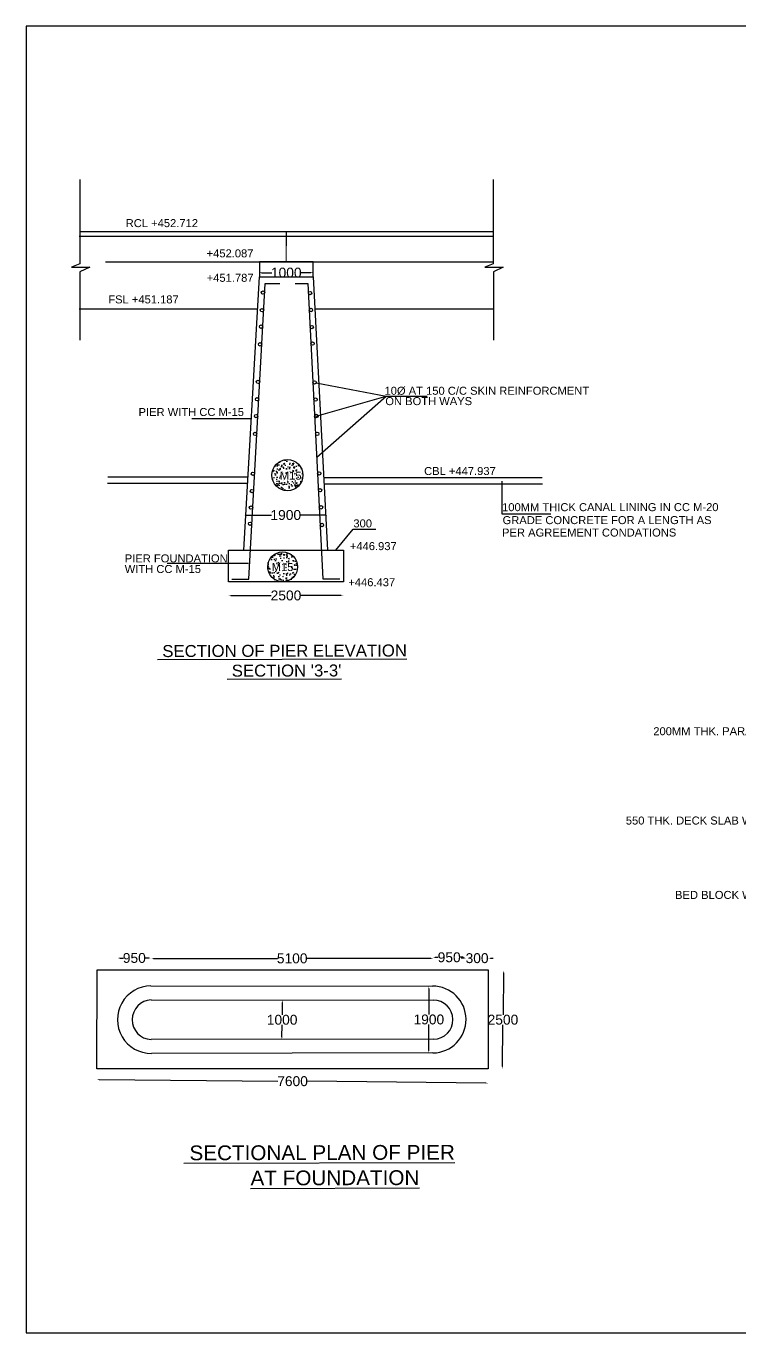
# Model space of a CAD drawing. Header units: inches. Extents: x 413276 to 434974, y -171635 to -158386.
# Drawn here: x 413276 to 420509, y -171623 to -158386 of the extents above; entities that cross this region are included whole.
import ezdxf

# ---------------------------------------------------------------- set-up
doc = ezdxf.new("R2010")
doc.units = ezdxf.units.IN
doc.header["$MEASUREMENT"] = 0
doc.layers.add('DRAWING', color=7, linetype='Continuous')
doc.layers.add('TEXT', color=7, linetype='Continuous')
doc.styles.get("Standard").update_dxf_attribs({"font": 'arial.ttf'})
doc.dimstyles.new('ST100', dxfattribs={"dimtxt": 100, "dimasz": 25, "dimexe": 0, "dimexo": 300, "dimgap": 0.09, "dimtad": 0, "dimtih": 1, "dimtoh": 1, "dimdec": 0, "dimzin": 0, "dimdsep": 46, "dimtxsty": 'Standard', "dimcen": 0, "dimse1": 1, "dimse2": 1, "dimadec": 0, "dimazin": 0, "dimtfac": 1, "dimtdec": 0, "dimtofl": 0, "dimtmove": 0, "dimatfit": 3, "dimfxl": 2000, "dimtolj": 1, "dimtzin": 0, "dimarcsym": 0})

# ---------------------------------------------------------------- blocks, each defined once
blk = doc.blocks.new('*D45')
at = {"layer": 'Defpoints', "color": 0, "ltscale": 0.4, "transparency": 16777216}
for p in [(416187, -160884), (415637, -160975), (416187, -160979)]:
    blk.add_point(p, dxfattribs=at)
at = {"layer": 'TEXT', "color": 0, "lineweight": -2, "ltscale": 0.4, "transparency": 16777216}
for p, q in [((415662, -160884), (415767, -160884)), ((416162, -160884), (416056, -160884))]:
    blk.add_line(p, q, dxfattribs=at)
at = {"layer": 'TEXT', "color": 0, "ltscale": 0.4, "transparency": 16777216}
for points in [[(415662, -160880), (415662, -160888), (415637, -160884)], [(416162, -160880), (416162, -160888), (416187, -160884)]]:
    blk.add_solid(points, dxfattribs=at)
at = {"layer": 'TEXT', "color": 0, "ltscale": 0.4, "transparency": 16777216, "insert": (415912, -160884), "char_height": 100, "attachment_point": 5}
blk.add_mtext('\\A1;1000', dxfattribs=at)
blk = doc.blocks.new('*D46')
at = {"layer": 'Defpoints', "color": 0, "ltscale": 0.4, "transparency": 16777216}
for p in [(416331, -163339), (415482, -163696), (416331, -163696)]:
    blk.add_point(p, dxfattribs=at)
at = {"layer": 'TEXT', "color": 0, "lineweight": -2, "ltscale": 0.4, "transparency": 16777216}
for p, q in [((415507, -163339), (415762, -163339)), ((416306, -163339), (416051, -163339))]:
    blk.add_line(p, q, dxfattribs=at)
at = {"layer": 'TEXT', "color": 0, "ltscale": 0.4, "transparency": 16777216}
for points in [[(415507, -163335), (415507, -163343), (415482, -163339)], [(416306, -163335), (416306, -163343), (416331, -163339)]]:
    blk.add_solid(points, dxfattribs=at)
at = {"layer": 'TEXT', "color": 0, "ltscale": 0.4, "transparency": 16777216, "insert": (415907, -163339), "char_height": 100, "attachment_point": 5}
blk.add_mtext('\\A1;1900', dxfattribs=at)
blk = doc.blocks.new('*D47')
at = {"layer": 'Defpoints', "color": 0, "ltscale": 0.4, "transparency": 16777216}
for p in [(415326, -164015), (416492, -164015), (416492, -164154)]:
    blk.add_point(p, dxfattribs=at)
at = {"layer": 'TEXT', "color": 0, "lineweight": -2, "ltscale": 0.4, "transparency": 16777216}
for p, q in [((415351, -164154), (415759, -164154)), ((416467, -164154), (416059, -164154))]:
    blk.add_line(p, q, dxfattribs=at)
at = {"layer": 'TEXT', "color": 0, "ltscale": 0.4, "transparency": 16777216}
for points in [[(415351, -164150), (415351, -164158), (415326, -164154)], [(416467, -164150), (416467, -164158), (416492, -164154)]]:
    blk.add_solid(points, dxfattribs=at)
at = {"layer": 'TEXT', "color": 0, "ltscale": 0.4, "transparency": 16777216, "insert": (415909, -164154), "char_height": 100, "attachment_point": 5}
blk.add_mtext('\\A1;2500', dxfattribs=at)
blk = doc.blocks.new('*D57')
at = {"layer": 'Defpoints', "color": 0, "ltscale": 0.4, "transparency": 16777216}
for p in [(415861, -168252), (415872, -168252), (415864, -168652)]:
    blk.add_point(p, dxfattribs=at)
at = {"layer": 'DRAWING', "color": 0, "lineweight": -2, "ltscale": 0.4, "transparency": 16777216}
for p, q in [((415872, -168277), (415870, -168401)), ((415868, -168627), (415869, -168503))]:
    blk.add_line(p, q, dxfattribs=at)
at = {"layer": 'DRAWING', "color": 0, "ltscale": 0.4, "transparency": 16777216}
for points in [[(415867, -168277), (415876, -168278), (415872, -168252)], [(415864, -168627), (415872, -168627), (415868, -168652)]]:
    blk.add_solid(points, dxfattribs=at)
at = {"layer": 'DRAWING', "color": 0, "ltscale": 0.4, "transparency": 16777216, "insert": (415870, -168452), "char_height": 100, "attachment_point": 5}
blk.add_mtext('\\A1;1000', dxfattribs=at)
blk = doc.blocks.new('*D58')
at = {"layer": 'Defpoints', "color": 0, "ltscale": 0.4, "transparency": 16777216}
for p in [(418076, -167952), (418075, -168949), (418104, -168949)]:
    blk.add_point(p, dxfattribs=at)
at = {"layer": 'DRAWING', "color": 0, "lineweight": -2, "ltscale": 0.4, "transparency": 16777216}
for p, q in [((418113, -167977), (418109, -168400)), ((418104, -168924), (418108, -168502))]:
    blk.add_line(p, q, dxfattribs=at)
at = {"layer": 'DRAWING', "color": 0, "ltscale": 0.4, "transparency": 16777216}
for points in [[(418109, -167977), (418117, -167977), (418113, -167952)], [(418100, -168924), (418108, -168925), (418104, -168949)]]:
    blk.add_solid(points, dxfattribs=at)
at = {"layer": 'DRAWING', "color": 0, "ltscale": 0.4, "transparency": 16777216, "insert": (418108, -168451), "char_height": 100, "attachment_point": 5}
blk.add_mtext('\\A1;2500', dxfattribs=at)
blk = doc.blocks.new('*D59')
at = {"layer": 'Defpoints', "color": 0, "ltscale": 0.4, "transparency": 16777216}
for p in [(413991, -169064), (417961, -169063), (417961, -169093)]:
    blk.add_point(p, dxfattribs=at)
at = {"layer": 'DRAWING', "color": 0, "lineweight": -2, "ltscale": 0.4, "transparency": 16777216}
for p, q in [((414016, -169055), (415827, -169072)), ((417936, -169093), (416125, -169075))]:
    blk.add_line(p, q, dxfattribs=at)
at = {"layer": 'DRAWING', "color": 0, "ltscale": 0.4, "transparency": 16777216}
for points in [[(414016, -169051), (414016, -169059), (413991, -169054)], [(417936, -169089), (417936, -169097), (417961, -169093)]]:
    blk.add_solid(points, dxfattribs=at)
at = {"layer": 'DRAWING', "color": 0, "ltscale": 0.4, "transparency": 16777216, "insert": (415976, -169074), "char_height": 100, "attachment_point": 5}
blk.add_mtext('\\A1;7600', dxfattribs=at)
blk = doc.blocks.new('*D60')
at = {"layer": 'Defpoints', "color": 0, "ltscale": 0.4, "transparency": 16777216}
for p in [(414201, -167826), (414543, -168249), (414201, -168453)]:
    blk.add_point(p, dxfattribs=at)
at = {"layer": 'DRAWING', "color": 0, "lineweight": -2, "ltscale": 0.4, "transparency": 16777216}
for p, q in [((414226, -167826), (414262, -167826)), ((414518, -167826), (414482, -167826))]:
    blk.add_line(p, q, dxfattribs=at)
at = {"layer": 'DRAWING', "color": 0, "ltscale": 0.4, "transparency": 16777216}
for points in [[(414226, -167822), (414226, -167831), (414201, -167826)], [(414518, -167822), (414518, -167831), (414543, -167826)]]:
    blk.add_solid(points, dxfattribs=at)
at = {"layer": 'DRAWING', "color": 0, "ltscale": 0.4, "transparency": 16777216, "insert": (414372, -167826), "char_height": 100, "attachment_point": 5}
blk.add_mtext('\\A1;950', dxfattribs=at)
blk = doc.blocks.new('*D61')
at = {"layer": 'Defpoints', "color": 0, "ltscale": 0.4, "transparency": 16777216}
for p in [(417403, -167830), (414541, -168249), (417403, -168252)]:
    blk.add_point(p, dxfattribs=at)
at = {"layer": 'DRAWING', "color": 0, "lineweight": -2, "ltscale": 0.4, "transparency": 16777216}
for p, q in [((414566, -167830), (415823, -167830)), ((417378, -167830), (416121, -167830))]:
    blk.add_line(p, q, dxfattribs=at)
at = {"layer": 'DRAWING', "color": 0, "ltscale": 0.4, "transparency": 16777216}
for points in [[(414566, -167826), (414566, -167834), (414541, -167830)], [(417378, -167826), (417378, -167834), (417403, -167830)]]:
    blk.add_solid(points, dxfattribs=at)
at = {"layer": 'DRAWING', "color": 0, "ltscale": 0.4, "transparency": 16777216, "insert": (415972, -167830), "char_height": 100, "attachment_point": 5}
blk.add_mtext('\\A1;5100', dxfattribs=at)
blk = doc.blocks.new('*D62')
at = {"layer": 'Defpoints', "color": 0, "ltscale": 0.4, "transparency": 16777216}
for p in [(417730, -167819), (417396, -168111), (417730, -168396)]:
    blk.add_point(p, dxfattribs=at)
at = {"layer": 'DRAWING', "color": 0, "lineweight": -2, "ltscale": 0.4, "transparency": 16777216}
for p, q in [((417421, -167819), (417453, -167819)), ((417705, -167819), (417673, -167819))]:
    blk.add_line(p, q, dxfattribs=at)
at = {"layer": 'DRAWING', "color": 0, "ltscale": 0.4, "transparency": 16777216}
for points in [[(417421, -167815), (417421, -167823), (417396, -167819)], [(417705, -167815), (417705, -167823), (417730, -167819)]]:
    blk.add_solid(points, dxfattribs=at)
at = {"layer": 'DRAWING', "color": 0, "ltscale": 0.4, "transparency": 16777216, "insert": (417563, -167819), "char_height": 100, "attachment_point": 5}
blk.add_mtext('\\A1;950', dxfattribs=at)
blk = doc.blocks.new('*D63')
at = {"layer": 'Defpoints', "color": 0, "ltscale": 0.4, "transparency": 16777216}
for p in [(417958, -167828), (417734, -168446), (417958, -168447)]:
    blk.add_point(p, dxfattribs=at)
at = {"layer": 'DRAWING', "color": 0, "lineweight": -2, "ltscale": 0.4, "transparency": 16777216}
for p, q in [((417709, -167828), (417684, -167828)), ((417983, -167828), (418008, -167828))]:
    blk.add_line(p, q, dxfattribs=at)
at = {"layer": 'DRAWING', "color": 0, "ltscale": 0.4, "transparency": 16777216}
for points in [[(417709, -167824), (417709, -167832), (417734, -167828)], [(417983, -167824), (417983, -167832), (417958, -167828)]]:
    blk.add_solid(points, dxfattribs=at)
at = {"layer": 'DRAWING', "color": 0, "ltscale": 0.4, "transparency": 16777216, "insert": (417846, -167828), "char_height": 100, "attachment_point": 5}
blk.add_mtext('\\A1;300', dxfattribs=at)
blk = doc.blocks.new('*D64')
at = {"layer": 'Defpoints', "color": 0, "ltscale": 0.4, "transparency": 16777216}
for p in [(417396, -168111), (417357, -168787), (417399, -168787)]:
    blk.add_point(p, dxfattribs=at)
at = {"layer": 'DRAWING', "color": 0, "lineweight": -2, "ltscale": 0.4, "transparency": 16777216}
for p, q in [((417357, -168136), (417357, -168398)), ((417357, -168762), (417357, -168500))]:
    blk.add_line(p, q, dxfattribs=at)
at = {"layer": 'DRAWING', "color": 0, "ltscale": 0.4, "transparency": 16777216}
for points in [[(417352, -168136), (417361, -168136), (417357, -168111)], [(417352, -168762), (417361, -168762), (417357, -168787)]]:
    blk.add_solid(points, dxfattribs=at)
at = {"layer": 'DRAWING', "color": 0, "ltscale": 0.4, "transparency": 16777216, "insert": (417357, -168449), "char_height": 100, "attachment_point": 5}
blk.add_mtext('\\A1;1900', dxfattribs=at)

msp = doc.modelspace()

# ---------------------------------------------------------------- hatches: boundary and pattern name
at = {"layer": 'DRAWING', "ltscale": 0.4}
h = msp.add_hatch(dxfattribs=at)
h.set_pattern_fill('AR-CONC', color=256, scale=12.486604, angle=0.1412, style=0)
h.set_pattern_definition([(50.141203, (137510.54, -28106.505), (89.58048, -7.614867), [9.364953, -103.014486]), (355.141203, (137510.54, -28106.505), (-17.556747, 93.880273), [7.491963, -82.411588]), (100.592603, (137518, -28107.14), (72.0238, 86.26535), [7.958985, -87.54884]), (46.325403, (137510.48, -28081.53), (133.312697, -20.339223), [14.04743, -154.52173]), (96.776803, (137521.59, -28083.23), (116.407517, 121.921496), [11.93848, -131.32324]), (351.325403, (137510.48, -28081.53), (116.40742, 121.921587), [11.237944, -123.61738]), (21.141203, (137522.98, -28087.744), (74.657092, -50.08959), [9.364953, -103.014486]), (326.141203, (137522.98, -28087.74), (30.158582, 90.621217), [7.491963, -82.411588]), (71.592603, (137529.2, -28091.92), (104.815705, 40.531544), [7.958985, -87.54884]), (37.641203, (137510.54, -28106.505), (1.415908, 41.570754), [0, -81.41266, 0, -83.660249, 0, -82.723754]), (7.641203, (137510.54, -28106.505), (32.7269814, 49.329434), [0, -47.6988285, 0, -79.5396695, 0, -31.528676]), (327.641203, (137482.694, -28106.573), (66.6630337, -2.6520575), [0, -31.216511, 0, -97.395514, 0, -129.236355]), (317.641203, (137470.207, -28106.604), (72.789123, 12.679137), [0, -40.581464, 0, -64.68061, 0, -91.776542])])
h.paths.add_polyline_path([(415765.9, -162935, 1), (416080.8, -162935, 1)])
h.paths.add_polyline_path([(415724, -163863.6, 1), (416026.9, -163863.6, 1)])
h.paths.add_polyline_path([(415827, -162879), (416074.7, -162879), (416074.7, -163002.2), (415827, -163002.2)], flags=24)
h.paths.add_polyline_path([(415744, -163805), (415991.6, -163805), (415991.6, -163928.2), (415744, -163928.2)], flags=24)

# ---------------------------------------------------------------- linework, layer by layer
for points in [[(413820.3, -159939.7), (413820.3, -160793.1), (413736.9, -160827.1), (413919.9, -160827.1), (413821.5, -160876.5), (413821.5, -161566.4)], [(418009.4, -159939.7), (418009.4, -160793.1), (417926, -160827.1), (418109, -160827.1), (418010.6, -160876.5), (418010.6, -161566.4)], [(413813.4, -160513.4), (418006.6, -160513.4)], [(413817.5, -160466.8), (418006.6, -160466.8)], [(414079.8, -160772.5), (418006.6, -160772.5)], [(415482.3, -163696), (415639.4, -160927.5), (416183.9, -160927.5), (416330.9, -163696)], [(415360.8, -163989.1), (415531.3, -163989.1), (415698.5, -160994.3), (415846.2, -160994.3)], [(416003.7, -160994.3), (416130.9, -160994.3), (416283.9, -163986.7), (416456, -163986.7)], [(413813.8, -161249), (415621.1, -161249)], [(416201, -161249), (418013.1, -161249)], [(415520.7, -163018.2), (414099.8, -163018.2)], [(415524.3, -162955.5), (414103.3, -162955.5)], [(416291.7, -162958.9), (418504.6, -162958.9)], [(416295.2, -163024), (418508, -163024)]]:
    msp.add_lwpolyline(points, dxfattribs=at)
at = {"layer": 'DRAWING', "ltscale": 0.4, "const_width": 12.1}
msp.add_lwpolyline([(415912, -160466.8), (415911.4, -160772.5)], dxfattribs=at)
at = {"layer": 'DRAWING', "ltscale": 0.4}
for points in [[(415639.4, -160927.5), (416183.5, -160927.5), (416183.5, -160772.5), (415639.4, -160772.5)], [(415326, -163696), (416492, -163696), (416492, -164015), (415326, -164015)]]:
    msp.add_lwpolyline(points, close=True, dxfattribs=at)
at = {"layer": 'DRAWING'}
for points in [[(413994.1, -167946.3), (417957.6, -167946.8), (417958.5, -168947.5), (413991, -168949.5), (413994.1, -167946.3)], [(414540.1, -168108.2), (414540.1, -168108.2), (417393.5, -168111.1)], [(414542.7, -168249.4), (417401.4, -168252.2)], [(417406.3, -168648.8), (417406.3, -168648.8), (414541.4, -168651.9)], [(417398.8, -168787), (414545.9, -168792)]]:
    msp.add_lwpolyline(points, dxfattribs=at)
msp.add_lwpolyline([(417600.9, -168452), (417600.9, -168452)], close=True, dxfattribs=at)
at = {"layer": 'DRAWING', "ltscale": 0.4}
for centre, radius in [((415676.2, -161085.4), 17.2), ((416153, -161090.8), 17.2), ((415666.2, -161264), 17.2), ((416161.7, -161262.2), 17.2), ((415656.9, -161431), 17.2), ((416170.5, -161434.7), 17.2), ((415646.9, -161609.6), 17.2), ((416179.1, -161602.1), 17.2), ((415625.7, -161990.2), 17.2), ((416199.2, -161995.1), 17.2), ((415615.9, -162166.4), 17.2), ((416208.1, -162169.5), 17.2), ((415606.4, -162336), 17.2), ((416216.6, -162335.9), 17.2), ((415596.3, -162516.8), 17.2), ((416225.9, -162516.2), 17.2), ((415923.4, -162935), 157.5), ((415573.7, -162920.6), 17.2), ((416246.4, -162917.5), 17.2), ((416255.1, -163087.9), 17.2), ((415564, -163095.9), 17.2), ((415554.6, -163263.6), 17.2), ((416263.9, -163260.7), 17.2), ((415545.5, -163426.9), 17.2), ((416273.1, -163439.8), 17.2), ((415875.4, -163863.6), 151.4)]:
    msp.add_circle(centre, radius, dxfattribs=at)
for centre, radius, start, end in [((414543, -168450.1), 341.9, 90.49254, 270.49254), ((417396.2, -168449), 338, 270.44654, 90.44654), ((414552.2, -168450.7), 201.5, 92.68035, 266.93725), ((417402.6, -168450.5), 198.4, 271.07881, 90.35285)]:
    msp.add_arc(centre, radius, start, end, dxfattribs=at)
at = {"layer": 'TEXT', "ltscale": 0.4}
msp.add_lwpolyline([(434018.5, -158386.5), (413275.5, -158386.5), (413275.5, -171623), (434018.5, -171623)], close=True, dxfattribs=at)

# ---------------------------------------------------------------- texts
at = {"layer": 'DRAWING', "color": 7}
for s, height, p in [(' RCL +452.712', 80.972, (414253.2, -160422.4)), (' +452.087', 80.97, (415073.3, -160728.8)), (' +451.787', 80.97, (415074.2, -160976.3)), ('FSL +451.187', 80.972, (414108.2, -161195.3)), ('10Ø AT 150 C/C SKIN REINFORCMENT', 80.972, (416907.7, -162120.6)), ('ON BOTH WAYS', 80.972, (416915.7, -162225.5)), ('PIER WITH CC M-15', 80.972, (414415.2, -162336.1)), ('CBL +447.937', 80.972, (417309, -162933.6)), ('100MM THICK CANAL LINING IN CC M-20', 80.972, (418099.4, -163299.8)), ('300', 80.97, (416592.2, -163464.2)), ('GRADE CONCRETE FOR A LENGTH AS ', 80.972, (418104.3, -163431.1)), ('PER AGREEMENT CONDATIONS', 80.972, (418099, -163557)), ('+446.937', 80.97, (416556.5, -163694.3)), ('WITH CC M-15', 80.972, (414274.8, -163926.1)), ('PIER FOUNDATION', 80.972, (414275.2, -163818.7)), ('+446.437', 80.97, (416540.8, -164060)), ('200MM THK. PARAPET WALL', 81.058, (419631.6, -165569.4)), ('550 THK. DECK SLAB WITH RCC M25', 81.058, (419353.3, -166474)), ('BED BLOCK WITH M25', 81.058, (419852.3, -167227.5))]:
    msp.add_text(s, height=height, rotation=0.01749, dxfattribs=at).set_placement(p)
at = {"layer": 'DRAWING', "char_height": 80.97, "width": 217.482, "attachment_point": 1}
for insert in [(415847.3, -162899.3), (415764.3, -163825.2)]:
    msp.add_mtext('M15', dxfattribs=dict(at, insert=insert))
at = {"layer": 'TEXT'}
for s, height, p in [('%%U SECTION OF PIER ELEVATION', 121.458, (414608.6, -164777.6)), ("%%U SECTION '3-3'", 121.458, (415312.6, -164976.3)), ('%%U SECTIONAL PLAN OF PIER', 150, (414873, -169875.1)), ('%%UAT FOUNDATION', 150, (415550.1, -170129.4))]:
    msp.add_text(s, height=height, rotation=0.1412, dxfattribs=at).set_placement(p)

# ---------------------------------------------------------------- dimensions: what is measured, and where the dimension line sits
at = {"layer": 'DRAWING', "ltscale": 0.4}
for base, p1, p2, text, picture, middle in [((414201.1, -167826.4), (414542.7, -168249.4), (414201.1, -168453), '950', '*D60', (414371.9, -167826.4)), ((417402.8, -167830.2), (414541.3, -168249.5), (417402.8, -168252.2), '5100', '*D61', (415972, -167830.2)), ((417730, -167818.8), (417396.2, -168111.1), (417730, -168396.4), '950', '*D62', (417563.1, -167818.8)), ((417958.1, -167827.7), (417734.1, -168446.4), (417958.1, -168447.2), '300', '*D63', (417846.1, -167827.7))]:
    dim = msp.add_linear_dim(base=base, p1=p1, p2=p2, text=text, dimstyle='ST100', dxfattribs=at)
    dim.commit()
    dim.dimension.update_dxf_attribs({"geometry": picture, "text_midpoint": middle})
for base, p1, p2, angle, text, picture, middle in [((418103.6, -168949.5), (418075.8, -167952.1), (418074.6, -168949.2), 89.44194, '2500', '*D58', (418108.5, -168450.9)), ((417356.6, -168787), (417396.2, -168111.1), (417398.8, -168787), 90, '1900', '*D64', (417356.6, -168449)), ((415871.8, -168252.5), (415864.1, -168652), (415861.3, -168252.4), 89.44194, '1000', '*D57', (415869.8, -168452.3)), ((417960.6, -169093.1), (413991.4, -169063.6), (417960.9, -169062.9), 359.44194, '7600', '*D59', (415976, -169073.8))]:
    dim = msp.add_linear_dim(base=base, p1=p1, p2=p2, angle=angle, text=text, dimstyle='ST100', dxfattribs=at)
    dim.commit()
    dim.dimension.update_dxf_attribs({"geometry": picture, "text_midpoint": middle})
at = {"layer": 'TEXT', "ltscale": 0.4}
for base, p1, p2, text, picture, middle in [((416186.6, -160884.2), (415636.7, -160975.1), (416186.6, -160979.3), '1000', '*D45', (415911.7, -160884.2)), ((416330.9, -163338.9), (415482.3, -163696), (416330.9, -163696), '1900', '*D46', (415906.6, -163338.9)), ((416492, -164154.3), (415326, -164015), (416492, -164015), '2500', '*D47', (415909, -164154.3))]:
    dim = msp.add_linear_dim(base=base, p1=p1, p2=p2, text=text, dimstyle='ST100', dxfattribs=at)
    dim.commit()
    dim.dimension.update_dxf_attribs({"geometry": picture, "text_midpoint": middle})

# ---------------------------------------------------------------- leaders
at = {"layer": 'DRAWING', "ltscale": 0.4}
for points in [[(416215.2, -162001.3), (416922.8, -162133.6)], [(416216.6, -162335.9), (416922.8, -162133.6)], [(416220.9, -162753.9), (416922.8, -162133.6), (417339.8, -162133.6)], [(415557.8, -162364.4), (414955.1, -162364.4)]]:
    msp.add_leader(points, dimstyle='ST100', override={"dimgap": 0.09, "dimtad": 0}, dxfattribs=at)
at = {"layer": 'TEXT', "ltscale": 0.4}
for points in [[(418097.3, -162996), (418097.3, -163326.3), (418592, -163326.3)], [(416414.3, -163696), (416591.2, -163481.8), (416820.3, -163481.8)], [(415528.4, -163829.6), (414706.6, -163829.6)]]:
    msp.add_leader(points, dimstyle='ST100', override={"dimgap": 0.09, "dimtad": 0}, dxfattribs=at)

doc.saveas('drawing.dxf')
